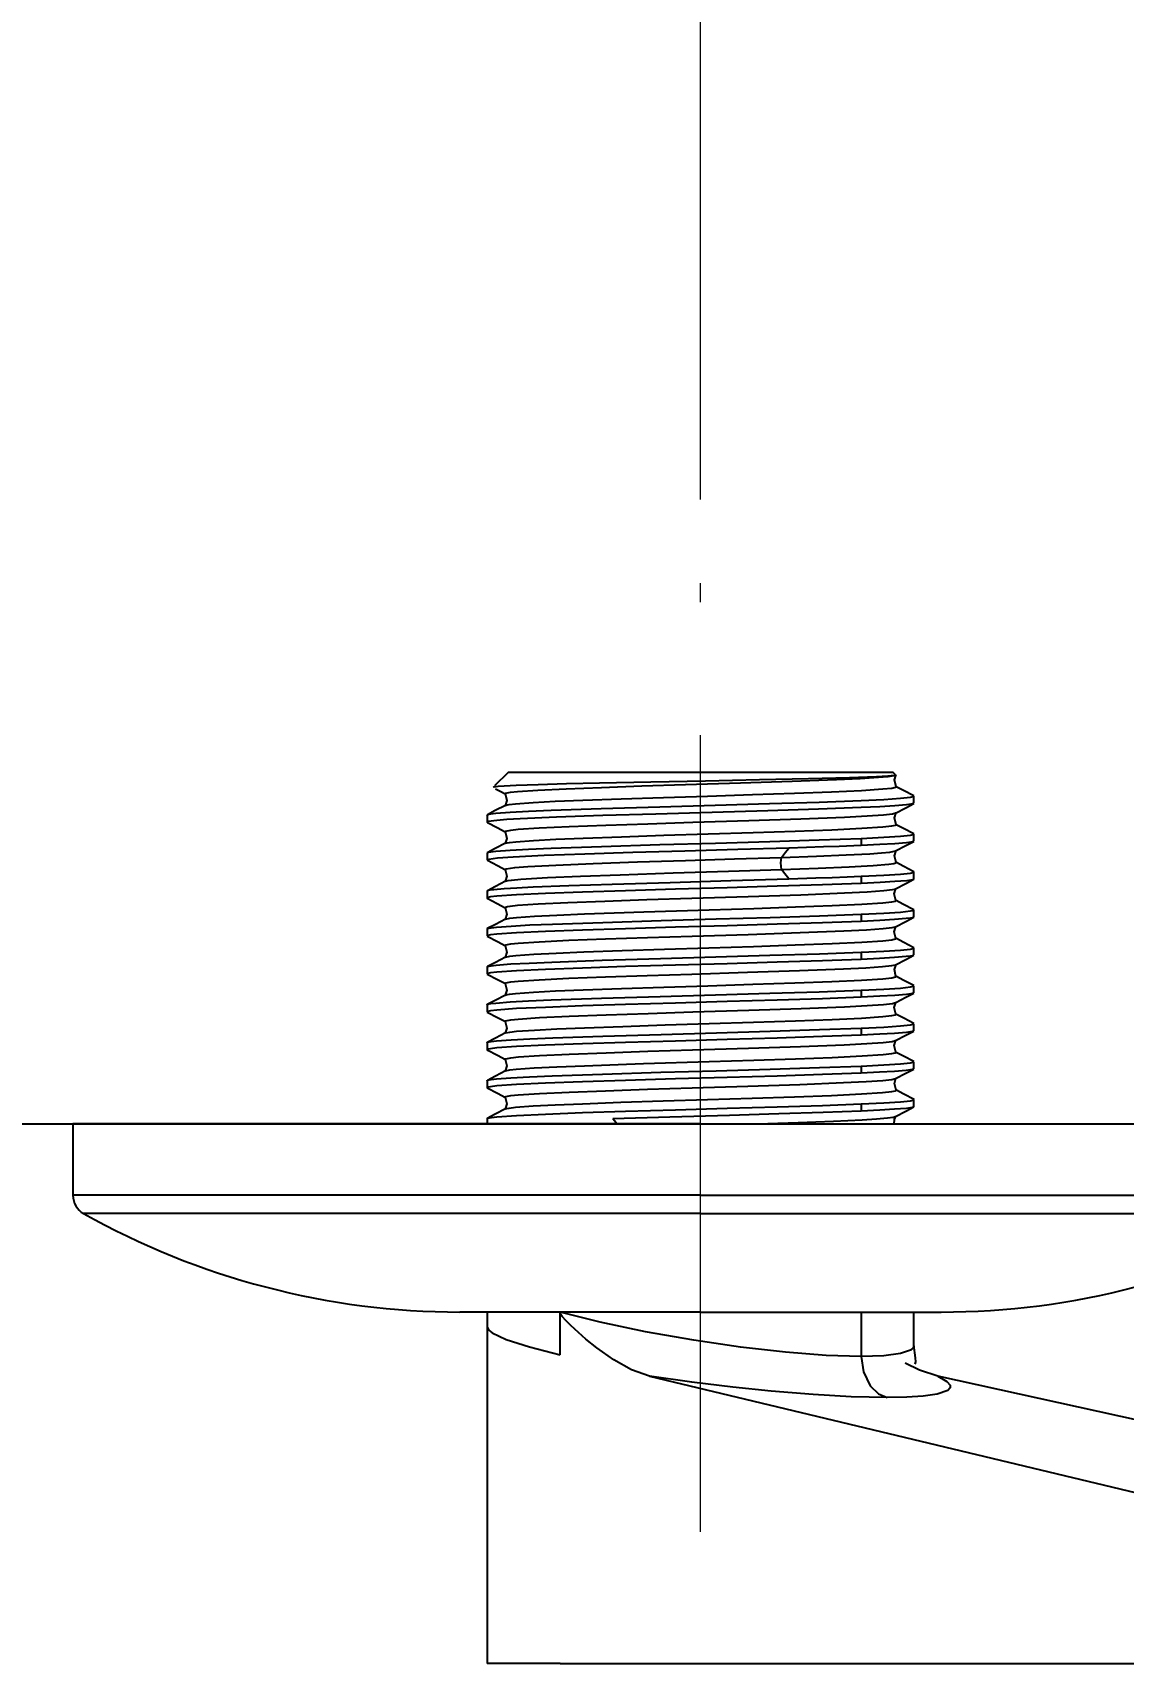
# Model space of a CAD drawing. Extents: x 5051 to 8526, y -300 to 2247.
# Drawn here: x 5836.4 to 5888.6, y 2029.2 to 2107.2 of the extents above; entities that cross this region are included whole.
import ezdxf

# ---------------------------------------------------------------- set-up
doc = ezdxf.new("R2010")
doc.units = 0
doc.header["$LTSCALE"] = 4
doc.header["$MEASUREMENT"] = 0
doc.header["$PDMODE"] = 3
doc.header["$PDSIZE"] = -10
doc.linetypes.add('CENTER2', pattern=[28.575, 19.05, -3.175, 3.175, -3.175])
doc.layers.get('0').update_dxf_attribs({"linetype": 'CONTINUOUS'})
doc.layers.get('DEFPOINTS').update_dxf_attribs({"linetype": 'CONTINUOUS'})
doc.layers.add('1', color=7, linetype='CONTINUOUS', true_color=0xffffff)
doc.layers.add('Cneter', color=1, linetype='CENTER2', lineweight=13)
doc.styles.add('Daelim Dimension', font='NanumGothic.ttf')
doc.dimstyles.new('DEFAULT', dxfattribs={"dimscale": 2, "dimtxt": 2, "dimasz": 2, "dimexe": 0, "dimexo": 2, "dimgap": 1, "dimtad": 1, "dimdec": 1, "dimzin": 9, "dimdsep": 46, "dimtxsty": 'Daelim Dimension', "dimcen": 0.5, "dimclrd": 252, "dimclre": 252, "dimclrt": 3, "dimadec": 1, "dimazin": 0, "dimtfac": 1, "dimtdec": 1, "dimtix": 1, "dimtmove": 0, "dimatfit": 3, "dimfxl": 1, "dimtolj": 1, "dimtzin": 1, "dimlwd": 9, "dimlwe": 9, "dimarcsym": 0})

# ---------------------------------------------------------------- blocks, each defined once
blk = doc.blocks.new('*D18')
at = {"color": 5, "lineweight": 9, "ltscale": 0.5, "transparency": 16777216}
for p, q in [((5868.371, 2084.861), (5868.371, 2129.673)), ((6085.256, 2084.861), (6085.256, 2129.673)), ((5876.371, 2127.673), (6077.256, 2127.673))]:
    blk.add_line(p, q, dxfattribs=at)
at = {"color": 5, "ltscale": 0.5, "transparency": 16777216}
for points in [[(5876.371, 2129.007), (5876.371, 2126.34), (5868.371, 2127.673)], [(6077.256, 2129.007), (6077.256, 2126.34), (6085.256, 2127.673)]]:
    blk.add_solid(points, dxfattribs=at)
at = {"layer": 'DEFPOINTS', "color": 0, "ltscale": 0.5, "transparency": 16777216}
for p in [(6085.256, 2127.673), (5868.371, 2080.861), (6085.256, 2080.861)]:
    blk.add_point(p, dxfattribs=at)
at = {"color": 7, "ltscale": 0.5, "transparency": 16777216, "insert": (5976.813, 2140.575), "char_height": 20, "attachment_point": 5, "style": 'Daelim Dimension'}
blk.add_mtext('\\A1;150~230', dxfattribs=at)

msp = doc.modelspace()

# ---------------------------------------------------------------- linework, layer by layer
at = {"ltscale": 0.5}
msp.add_line((5750.029, 2055.005), (7342.858, 2055.005), dxfattribs=at)
at = {"layer": '1', "color": 7, "linetype": 'Continuous'}
for p, q in [((5859.171, 2071.805), (5858.524, 2071.158)), ((5877.571, 2071.805), (5859.171, 2071.805)), ((5877.667, 2071.709), (5877.571, 2071.805)), ((5878.571, 2070.33), (5878.571, 2070.673)), ((5858.171, 2069.766), (5858.175, 2069.774)), ((5858.171, 2069.766), (5858.171, 2069.423)), ((5876.047, 2068.652), (5876.047, 2068.309)), ((5878.571, 2068.516), (5878.571, 2068.859)), ((5858.171, 2067.953), (5858.175, 2067.961)), ((5858.171, 2067.952), (5858.171, 2067.612)), ((5878.571, 2066.705), (5878.571, 2067.045)), ((5858.171, 2066.135), (5858.171, 2065.795)), ((5878.571, 2064.891), (5878.571, 2065.228)), ((5858.171, 2064.324), (5858.171, 2063.985)), ((5878.571, 2063.075), (5878.571, 2063.415)), ((5858.171, 2062.507), (5858.171, 2062.169)), ((5878.571, 2061.262), (5878.571, 2061.603)), ((5858.171, 2060.695), (5858.171, 2060.354)), ((5878.571, 2059.45), (5878.571, 2059.787)), ((5858.171, 2058.882), (5858.171, 2058.542)), ((5878.571, 2057.633), (5878.571, 2057.972)), ((5858.171, 2057.066), (5858.171, 2056.728)), ((5878.571, 2055.821), (5878.571, 2056.161)), ((5868.371, 2055.005), (5838.371, 2055.005)), ((5838.371, 2055.005), (5838.371, 2051.585)), ((5858.171, 2055.251), (5858.171, 2055.005)), ((5868.371, 2055.005), (5898.371, 2055.005)), ((5868.371, 2051.585), (5838.371, 2051.585)), ((5868.371, 2051.585), (5898.371, 2051.585)), ((5868.371, 2050.713), (5838.881, 2050.713)), ((5868.371, 2050.713), (5897.86, 2050.713)), ((5868.371, 2046.005), (5856.871, 2046.005)), ((5858.171, 2046.005), (5858.171, 2045.286)), ((5861.654, 2043.961), (5861.654, 2045.991)), ((5868.371, 2046.005), (5879.871, 2046.005)), ((5876.047, 2046.005), (5876.047, 2043.881)), ((5878.571, 2044.411), (5878.571, 2046.005)), ((5858.171, 2045.286), (5858.171, 2029.205)), ((5865.925, 2042.939), (5895.879, 2035.764)), ((5912.209, 2035.764), (5879.719, 2042.939)), ((5861.654, 2029.205), (5858.171, 2029.205)), ((5861.654, 2029.205), (5890.168, 2029.205))]:
    msp.add_line(p, q, dxfattribs=at)
for points in [[(5877.715, 2071.121, 0), (5877.634, 2071.446, 0), (5877.716, 2071.698, 0)], [(5875.487, 2071.549, 0), (5873.532, 2071.497, 0), (5871.185, 2071.444, 0), (5868.608, 2071.392, 0), (5865.998, 2071.341, 0), (5863.548, 2071.289, 0), (5861.963, 2071.252, 0), (5860.616, 2071.214, 0), (5859.565, 2071.177, 0), (5858.695, 2071.128, 0), (5858.511, 2071.106, 0), (5858.47, 2071.097, 0), (5858.455, 2071.09, 0)], [(5858.563, 2071.025, 0), (5858.825, 2070.889, 0), (5859.03, 2070.782, 0)], [(5859.029, 2070.786, 0), (5859.028, 2070.793, 0), (5859.031, 2070.8, 0), (5859.054, 2070.813, 0), (5859.28, 2070.86, 0), (5859.623, 2070.896, 0), (5860.585, 2070.96, 0), (5861.947, 2071.027, 0), (5863.639, 2071.091, 0), (5865.566, 2071.158, 0), (5867.647, 2071.222, 0), (5870.273, 2071.305, 0), (5872.744, 2071.385, 0), (5874.869, 2071.468, 0), (5876, 2071.521, 0), (5876.869, 2071.575, 0), (5877.345, 2071.617, 0), (5877.628, 2071.659, 0)], [(5859.041, 2070.228, 0), (5859.119, 2070.252, 0), (5859.227, 2070.272, 0), (5859.524, 2070.306, 0), (5860.367, 2070.368, 0), (5861.427, 2070.423, 0), (5862.742, 2070.479, 0), (5864.571, 2070.544, 0), (5866.594, 2070.61, 0), (5868.71, 2070.676, 0), (5870.854, 2070.743, 0), (5872.865, 2070.81, 0), (5874.634, 2070.877, 0), (5876.063, 2070.944, 0), (5877.081, 2071.012, 0), (5877.513, 2071.059, 0), (5877.684, 2071.096, 0), (5877.71, 2071.11, 0), (5877.714, 2071.117, 0), (5877.713, 2071.124, 0)], [(5877.629, 2071.66, 0), (5877.328, 2071.629, 0), (5876.784, 2071.598, 0), (5875.487, 2071.549, 0)], [(5877.702, 2071.675, 0), (5877.702, 2071.675, 0), (5877.702, 2071.674, 0), (5877.699, 2071.672, 0), (5877.629, 2071.661, 0)], [(5878.561, 2070.686, 0), (5878.077, 2070.938, 0), (5877.697, 2071.137, 0)], [(5859.042, 2070.228, 0), (5858.559, 2069.976, 0), (5858.179, 2069.778, 0)], [(5858.185, 2069.781, 0), (5858.25, 2069.802, 0), (5858.34, 2069.819, 0), (5858.584, 2069.849, 0), (5859.268, 2069.901, 0), (5860.142, 2069.949, 0), (5861.228, 2069.996, 0), (5863.627, 2070.08, 0), (5866.428, 2070.164, 0), (5869.076, 2070.239, 0), (5871.673, 2070.315, 0), (5874.044, 2070.39, 0), (5876.047, 2070.466, 0)], [(5859.026, 2070.791, 0), (5859.108, 2070.465, 0), (5859.026, 2070.213, 0)], [(5876.047, 2070.466, 0), (5877.126, 2070.517, 0), (5877.922, 2070.57, 0), (5878.406, 2070.621, 0), (5878.53, 2070.647, 0), (5878.56, 2070.66, 0), (5878.571, 2070.673, 0)], [(5878.555, 2070.314, 0), (5878.42, 2070.28, 0), (5878.218, 2070.254, 0), (5877.654, 2070.207, 0), (5876.942, 2070.165, 0), (5876.047, 2070.123, 0)], [(5877.69, 2069.863, 0), (5878.178, 2070.118, 0), (5878.561, 2070.318, 0)], [(5878.566, 2070.681, 0), (5878.56, 2070.686, 0), (5878.554, 2070.69, 0)], [(5876.047, 2070.123, 0), (5874.006, 2070.046, 0), (5871.583, 2069.97, 0), (5868.93, 2069.892, 0), (5866.236, 2069.816, 0), (5863.693, 2069.739, 0), (5861.481, 2069.663, 0), (5859.751, 2069.586, 0), (5859.114, 2069.549, 0), (5858.638, 2069.511, 0), (5858.221, 2069.452, 0), (5858.184, 2069.438, 0), (5858.171, 2069.427, 0), (5858.172, 2069.419, 0), (5858.186, 2069.407, 0)], [(5858.18, 2069.411, 0), (5858.655, 2069.163, 0), (5859.028, 2068.968, 0)], [(5859.027, 2068.973, 0), (5859.025, 2068.98, 0), (5859.029, 2068.987, 0), (5859.054, 2069, 0), (5859.295, 2069.046, 0), (5859.651, 2069.084, 0), (5860.662, 2069.151, 0), (5862.084, 2069.218, 0), (5863.848, 2069.286, 0), (5865.858, 2069.352, 0), (5867.996, 2069.42, 0), (5870.677, 2069.503, 0), (5873.166, 2069.587, 0), (5875.258, 2069.671, 0), (5876.333, 2069.726, 0), (5877.115, 2069.78, 0), (5877.545, 2069.83, 0), (5877.699, 2069.868, 0)], [(5877.715, 2069.306, 0), (5877.634, 2069.632, 0), (5877.716, 2069.884, 0)], [(5858.185, 2067.968, 0), (5858.252, 2067.988, 0), (5858.342, 2068.005, 0), (5858.586, 2068.035, 0), (5859.272, 2068.088, 0), (5860.146, 2068.135, 0), (5861.233, 2068.182, 0), (5863.631, 2068.266, 0), (5866.432, 2068.351, 0), (5869.079, 2068.426, 0), (5871.675, 2068.501, 0), (5874.045, 2068.576, 0), (5876.047, 2068.652, 0)], [(5859.025, 2068.976, 0), (5859.106, 2068.651, 0), (5859.024, 2068.399, 0)], [(5859.042, 2068.415, 0), (5859.124, 2068.439, 0), (5859.235, 2068.459, 0), (5859.534, 2068.493, 0), (5860.381, 2068.555, 0), (5861.448, 2068.61, 0), (5862.764, 2068.665, 0), (5864.595, 2068.731, 0), (5866.62, 2068.797, 0), (5868.735, 2068.862, 0), (5870.878, 2068.93, 0), (5872.886, 2068.997, 0), (5874.65, 2069.064, 0), (5876.077, 2069.131, 0), (5877.087, 2069.198, 0), (5877.519, 2069.245, 0), (5877.687, 2069.282, 0), (5877.711, 2069.296, 0), (5877.715, 2069.303, 0), (5877.713, 2069.31, 0)], [(5876.047, 2068.652, 0), (5877.126, 2068.704, 0), (5877.922, 2068.755, 0), (5878.406, 2068.808, 0), (5878.53, 2068.834, 0), (5878.56, 2068.846, 0), (5878.568, 2068.853, 0), (5878.571, 2068.859, 0)], [(5878.56, 2068.872, 0), (5878.076, 2069.124, 0), (5877.696, 2069.322, 0)], [(5878.566, 2068.867, 0), (5878.56, 2068.872, 0), (5878.554, 2068.875, 0)], [(5872.591, 2068.189, 0), (5870.158, 2068.113, 0), (5867.625, 2068.045, 0), (5865.133, 2067.973, 0), (5862.843, 2067.897, 0), (5860.901, 2067.829, 0), (5859.417, 2067.757, 0), (5858.663, 2067.699, 0), (5858.251, 2067.647, 0), (5858.191, 2067.63, 0), (5858.176, 2067.621, 0), (5858.171, 2067.613, 0)], [(5859.042, 2068.414, 0), (5858.558, 2068.162, 0), (5858.178, 2067.964, 0)], [(5872.237, 2067.743, 0), (5872.435, 2067.993, 0), (5872.591, 2068.189, 0)], [(5872.237, 2067.74, 0), (5873.906, 2067.801, 0), (5875.327, 2067.859, 0), (5876.458, 2067.919, 0), (5877.019, 2067.959, 0), (5877.419, 2067.998, 0), (5877.631, 2068.032, 0), (5877.684, 2068.047, 0), (5877.708, 2068.06, 0)], [(5876.047, 2068.309, 0), (5875.001, 2068.267, 0), (5874.248, 2068.24, 0), (5873.442, 2068.213, 0), (5872.592, 2068.186, 0)], [(5878.555, 2068.5, 0), (5878.421, 2068.467, 0), (5878.22, 2068.441, 0), (5877.656, 2068.393, 0), (5876.944, 2068.351, 0), (5876.047, 2068.309, 0)], [(5877.716, 2067.493, 0), (5877.635, 2067.818, 0), (5877.717, 2068.071, 0)], [(5877.69, 2068.049, 0), (5878.178, 2068.304, 0), (5878.562, 2068.504, 0)], [(5858.179, 2067.601, 0), (5858.667, 2067.346, 0), (5859.051, 2067.146, 0)], [(5859.034, 2067.159, 0), (5859.033, 2067.168, 0), (5859.039, 2067.176, 0), (5859.051, 2067.183, 0), (5859.083, 2067.195, 0), (5859.498, 2067.256, 0), (5860.11, 2067.304, 0), (5861.46, 2067.377, 0), (5863.24, 2067.45, 0), (5865.351, 2067.523, 0), (5867.653, 2067.595, 0), (5869.996, 2067.668, 0), (5872.235, 2067.741, 0)], [(5859.034, 2067.159, 0), (5859.113, 2066.838, 0), (5859.033, 2066.59, 0)], [(5859.05, 2066.602, 0), (5859.164, 2066.633, 0), (5859.328, 2066.657, 0), (5859.781, 2066.7, 0), (5861.058, 2066.777, 0), (5862.63, 2066.846, 0), (5864.53, 2066.915, 0), (5867.068, 2066.997, 0), (5869.706, 2067.079, 0), (5872.235, 2067.16, 0)], [(5872.236, 2067.157, 0), (5872.202, 2067.488, 0), (5872.236, 2067.744, 0)], [(5872.237, 2067.16, 0), (5873.986, 2067.223, 0), (5875.468, 2067.286, 0), (5876.616, 2067.349, 0), (5877.371, 2067.412, 0), (5877.609, 2067.447, 0), (5877.701, 2067.475, 0), (5877.714, 2067.486, 0), (5877.715, 2067.491, 0), (5877.714, 2067.496, 0)], [(5872.591, 2066.713, 0), (5872.393, 2066.962, 0), (5872.237, 2067.158, 0)], [(5876.047, 2066.837, 0), (5877.126, 2066.89, 0), (5877.922, 2066.942, 0), (5878.406, 2066.993, 0), (5878.53, 2067.019, 0), (5878.56, 2067.032, 0), (5878.571, 2067.045, 0)], [(5878.565, 2067.056, 0), (5878.081, 2067.309, 0), (5877.701, 2067.507, 0)], [(5878.566, 2067.054, 0), (5878.562, 2067.058, 0), (5878.557, 2067.06, 0)], [(5876.047, 2066.498, 0), (5874.205, 2066.424, 0), (5872.029, 2066.358, 0), (5869.635, 2066.288, 0), (5867.17, 2066.215, 0), (5864.781, 2066.148, 0), (5862.722, 2066.083, 0), (5860.953, 2066.014, 0), (5859.57, 2065.951, 0), (5858.635, 2065.887, 0), (5858.328, 2065.848, 0), (5858.2, 2065.818, 0), (5858.178, 2065.806, 0), (5858.171, 2065.795, 0)], [(5859.05, 2066.603, 0), (5858.563, 2066.348, 0), (5858.179, 2066.148, 0)], [(5858.189, 2066.153, 0), (5858.313, 2066.186, 0), (5858.491, 2066.211, 0), (5858.978, 2066.253, 0), (5859.591, 2066.289, 0), (5860.363, 2066.327, 0), (5862.082, 2066.4, 0), (5864.153, 2066.467, 0), (5866.925, 2066.547, 0), (5869.813, 2066.633, 0), (5872.592, 2066.712, 0)], [(5859.031, 2065.34, 0), (5859.026, 2065.347, 0), (5859.027, 2065.354, 0), (5859.045, 2065.368, 0), (5859.141, 2065.395, 0), (5859.271, 2065.416, 0), (5859.619, 2065.453, 0), (5860.609, 2065.52, 0), (5862.025, 2065.588, 0), (5863.792, 2065.656, 0), (5865.805, 2065.723, 0), (5867.956, 2065.791, 0), (5870.654, 2065.875, 0), (5873.163, 2065.959, 0), (5875.259, 2066.043, 0), (5876.337, 2066.099, 0), (5877.126, 2066.154, 0), (5877.551, 2066.203, 0), (5877.654, 2066.224, 0), (5877.697, 2066.241, 0)], [(5872.592, 2066.714, 0), (5873.884, 2066.757, 0), (5874.661, 2066.784, 0), (5875.385, 2066.81, 0), (5876.047, 2066.837, 0)], [(5876.047, 2066.838, 0), (5876.047, 2066.646, 0), (5876.047, 2066.496, 0)], [(5878.558, 2066.69, 0), (5878.427, 2066.654, 0), (5878.228, 2066.627, 0), (5877.665, 2066.582, 0), (5876.949, 2066.541, 0), (5876.047, 2066.498, 0)], [(5877.708, 2065.682, 0), (5877.629, 2066.003, 0), (5877.708, 2066.251, 0)], [(5877.697, 2066.241, 0), (5878.185, 2066.496, 0), (5878.568, 2066.696, 0)], [(5858.168, 2065.789, 0), (5858.656, 2065.534, 0), (5859.039, 2065.334, 0)], [(5858.171, 2066.135, 0), (5858.173, 2066.142, 0), (5858.179, 2066.147, 0)], [(5858.173, 2065.788, 0), (5858.178, 2065.784, 0), (5858.183, 2065.781, 0)], [(5859.05, 2064.79, 0), (5859.261, 2064.834, 0), (5859.574, 2064.868, 0), (5860.432, 2064.93, 0), (5861.503, 2064.985, 0), (5862.828, 2065.04, 0), (5865.652, 2065.138, 0), (5868.783, 2065.236, 0), (5870.916, 2065.303, 0), (5872.914, 2065.37, 0), (5874.664, 2065.437, 0), (5876.078, 2065.503, 0), (5877.088, 2065.57, 0), (5877.518, 2065.617, 0), (5877.683, 2065.654, 0), (5877.706, 2065.668, 0), (5877.71, 2065.675, 0), (5877.708, 2065.682, 0)], [(5878.566, 2065.238, 0), (5878.078, 2065.492, 0), (5877.695, 2065.692, 0)], [(5876.047, 2064.683, 0), (5874.205, 2064.614, 0), (5872.029, 2064.541, 0), (5869.635, 2064.473, 0), (5867.17, 2064.405, 0), (5864.781, 2064.331, 0), (5862.722, 2064.268, 0), (5860.953, 2064.204, 0), (5859.57, 2064.135, 0), (5858.635, 2064.07, 0), (5858.328, 2064.036, 0), (5858.2, 2064.007, 0), (5858.178, 2063.996, 0), (5858.171, 2063.985, 0)], [(5859.05, 2064.79, 0), (5858.562, 2064.536, 0), (5858.178, 2064.336, 0)], [(5858.193, 2064.343, 0), (5858.365, 2064.378, 0), (5858.62, 2064.406, 0), (5859.32, 2064.46, 0), (5860.204, 2064.51, 0), (5861.297, 2064.556, 0), (5863.696, 2064.636, 0), (5866.488, 2064.724, 0), (5869.122, 2064.797, 0), (5871.701, 2064.87, 0), (5874.057, 2064.949, 0), (5876.047, 2065.021, 0)], [(5859.027, 2065.345, 0), (5859.107, 2065.024, 0), (5859.028, 2064.776, 0)], [(5876.047, 2065.021, 0), (5877.126, 2065.072, 0), (5877.922, 2065.127, 0), (5878.406, 2065.179, 0), (5878.53, 2065.204, 0), (5878.56, 2065.216, 0), (5878.568, 2065.222, 0), (5878.571, 2065.228, 0)], [(5876.047, 2065.023, 0), (5876.047, 2064.832, 0), (5876.047, 2064.681, 0)], [(5878.551, 2064.874, 0), (5878.41, 2064.841, 0), (5878.207, 2064.814, 0), (5877.643, 2064.765, 0), (5876.935, 2064.723, 0), (5876.047, 2064.683, 0)], [(5877.688, 2064.424, 0), (5878.176, 2064.678, 0), (5878.559, 2064.878, 0)], [(5858.171, 2064.325, 0), (5858.173, 2064.331, 0), (5858.179, 2064.336, 0)], [(5858.173, 2063.978, 0), (5858.178, 2063.974, 0), (5858.183, 2063.97, 0)], [(5858.174, 2063.975, 0), (5858.662, 2063.72, 0), (5859.045, 2063.52, 0)], [(5859.034, 2063.531, 0), (5859.033, 2063.538, 0), (5859.037, 2063.545, 0), (5859.061, 2063.559, 0), (5859.299, 2063.605, 0), (5859.652, 2063.642, 0), (5860.659, 2063.709, 0), (5862.082, 2063.776, 0), (5863.835, 2063.843, 0), (5865.833, 2063.91, 0), (5867.97, 2063.977, 0), (5870.645, 2064.061, 0), (5873.127, 2064.144, 0), (5875.221, 2064.227, 0), (5876.303, 2064.282, 0), (5877.092, 2064.337, 0), (5877.524, 2064.386, 0), (5877.688, 2064.424, 0)], [(5877.709, 2063.868, 0), (5877.629, 2064.189, 0), (5877.708, 2064.438, 0)], [(5858.189, 2062.524, 0), (5858.355, 2062.562, 0), (5858.605, 2062.593, 0), (5859.299, 2062.648, 0), (5860.179, 2062.692, 0), (5861.269, 2062.737, 0), (5863.668, 2062.825, 0), (5866.464, 2062.907, 0), (5869.104, 2062.981, 0), (5871.689, 2063.06, 0), (5874.052, 2063.131, 0), (5876.047, 2063.207, 0)], [(5859.034, 2063.53, 0), (5859.113, 2063.21, 0), (5859.035, 2062.961, 0)], [(5859.052, 2062.974, 0), (5859.249, 2063.018, 0), (5859.549, 2063.053, 0), (5860.402, 2063.114, 0), (5861.476, 2063.169, 0), (5862.797, 2063.224, 0), (5864.624, 2063.29, 0), (5866.648, 2063.356, 0), (5868.762, 2063.421, 0), (5870.901, 2063.488, 0), (5872.901, 2063.555, 0), (5874.659, 2063.622, 0), (5876.085, 2063.69, 0), (5877.089, 2063.757, 0), (5877.513, 2063.804, 0), (5877.681, 2063.84, 0), (5877.706, 2063.854, 0), (5877.71, 2063.861, 0), (5877.709, 2063.868, 0)], [(5876.047, 2063.207, 0), (5877.126, 2063.262, 0), (5877.922, 2063.312, 0), (5878.406, 2063.361, 0), (5878.53, 2063.388, 0), (5878.56, 2063.401, 0), (5878.571, 2063.415, 0)], [(5876.047, 2063.209, 0), (5876.047, 2063.017, 0), (5876.047, 2062.867, 0)], [(5878.571, 2063.423, 0), (5878.084, 2063.677, 0), (5877.7, 2063.877, 0)], [(5876.047, 2062.867, 0), (5874.205, 2062.799, 0), (5872.029, 2062.731, 0), (5869.635, 2062.657, 0), (5867.17, 2062.589, 0), (5864.781, 2062.521, 0), (5862.722, 2062.452, 0), (5860.953, 2062.387, 0), (5859.57, 2062.325, 0), (5858.635, 2062.256, 0), (5858.328, 2062.218, 0), (5858.2, 2062.19, 0), (5858.178, 2062.179, 0), (5858.171, 2062.169, 0)], [(5858.171, 2062.507, 0), (5858.173, 2062.513, 0), (5858.179, 2062.518, 0)], [(5859.053, 2062.974, 0), (5858.565, 2062.72, 0), (5858.182, 2062.52, 0)], [(5859.031, 2061.717, 0), (5859.029, 2061.724, 0), (5859.033, 2061.731, 0), (5859.056, 2061.745, 0), (5859.295, 2061.792, 0), (5859.655, 2061.828, 0), (5860.661, 2061.895, 0), (5862.072, 2061.962, 0), (5863.823, 2062.029, 0), (5865.821, 2062.096, 0), (5867.951, 2062.163, 0), (5870.617, 2062.246, 0), (5873.103, 2062.329, 0), (5875.199, 2062.412, 0), (5876.277, 2062.467, 0), (5877.073, 2062.522, 0), (5877.52, 2062.57, 0), (5877.692, 2062.608, 0)], [(5878.548, 2063.055, 0), (5878.403, 2063.023, 0), (5878.198, 2062.999, 0), (5877.634, 2062.954, 0), (5876.929, 2062.911, 0), (5876.047, 2062.867, 0)], [(5877.713, 2062.054, 0), (5877.634, 2062.375, 0), (5877.714, 2062.624, 0)], [(5877.692, 2062.608, 0), (5878.18, 2062.863, 0), (5878.563, 2063.063, 0)], [(5858.172, 2062.161, 0), (5858.66, 2061.907, 0), (5859.043, 2061.707, 0)], [(5858.173, 2062.163, 0), (5858.177, 2062.159, 0), (5858.182, 2062.156, 0)], [(5859.032, 2061.717, 0), (5859.11, 2061.396, 0), (5859.03, 2061.147, 0)], [(5859.043, 2061.158, 0), (5859.121, 2061.183, 0), (5859.231, 2061.202, 0), (5859.533, 2061.237, 0), (5860.381, 2061.299, 0), (5861.443, 2061.354, 0), (5862.755, 2061.409, 0), (5864.586, 2061.475, 0), (5866.612, 2061.54, 0), (5868.725, 2061.606, 0), (5870.866, 2061.673, 0), (5872.875, 2061.74, 0), (5874.644, 2061.808, 0), (5876.067, 2061.875, 0), (5877.078, 2061.942, 0), (5877.514, 2061.989, 0), (5877.687, 2062.026, 0), (5877.711, 2062.04, 0), (5877.715, 2062.047, 0), (5877.713, 2062.054, 0)], [(5876.047, 2061.396, 0), (5877.126, 2061.445, 0), (5877.922, 2061.496, 0), (5878.406, 2061.55, 0), (5878.53, 2061.578, 0), (5878.56, 2061.591, 0), (5878.568, 2061.597, 0), (5878.571, 2061.603, 0)], [(5878.573, 2061.609, 0), (5878.085, 2061.863, 0), (5877.701, 2062.064, 0)], [(5876.047, 2061.055, 0), (5874.205, 2060.983, 0), (5872.029, 2060.917, 0), (5869.635, 2060.845, 0), (5867.17, 2060.773, 0), (5864.781, 2060.707, 0), (5862.722, 2060.64, 0), (5860.953, 2060.572, 0), (5859.57, 2060.51, 0), (5858.635, 2060.444, 0), (5858.328, 2060.405, 0), (5858.2, 2060.375, 0), (5858.178, 2060.364, 0), (5858.171, 2060.353, 0)], [(5859.043, 2061.158, 0), (5858.556, 2060.904, 0), (5858.172, 2060.704, 0)], [(5858.186, 2060.711, 0), (5858.253, 2060.733, 0), (5858.344, 2060.75, 0), (5858.589, 2060.778, 0), (5859.275, 2060.828, 0), (5860.151, 2060.876, 0), (5861.238, 2060.926, 0), (5863.637, 2061.008, 0), (5866.436, 2061.091, 0), (5869.083, 2061.17, 0), (5871.676, 2061.242, 0), (5874.046, 2061.318, 0), (5876.047, 2061.396, 0)], [(5859.028, 2059.903, 0), (5859.026, 2059.91, 0), (5859.03, 2059.917, 0), (5859.054, 2059.931, 0), (5859.298, 2059.978, 0), (5859.659, 2060.014, 0), (5860.668, 2060.082, 0), (5862.089, 2060.149, 0), (5863.856, 2060.216, 0), (5865.864, 2060.283, 0), (5868.004, 2060.35, 0), (5870.682, 2060.434, 0), (5873.173, 2060.517, 0), (5875.258, 2060.601, 0), (5876.328, 2060.656, 0), (5877.115, 2060.711, 0), (5877.545, 2060.76, 0), (5877.697, 2060.798, 0)], [(5876.047, 2061.396, 0), (5876.047, 2061.204, 0), (5876.047, 2061.053, 0)], [(5878.556, 2061.246, 0), (5878.422, 2061.211, 0), (5878.222, 2061.185, 0), (5877.658, 2061.141, 0), (5876.945, 2061.099, 0), (5876.047, 2061.055, 0)], [(5877.71, 2060.24, 0), (5877.631, 2060.561, 0), (5877.711, 2060.81, 0)], [(5877.698, 2060.798, 0), (5878.186, 2061.053, 0), (5878.569, 2061.253, 0)], [(5858.168, 2060.348, 0), (5858.657, 2060.093, 0), (5859.04, 2059.893, 0)], [(5858.171, 2060.694, 0), (5858.173, 2060.701, 0), (5858.179, 2060.707, 0)], [(5858.173, 2060.347, 0), (5858.177, 2060.344, 0), (5858.182, 2060.341, 0)], [(5859.05, 2059.348, 0), (5859.261, 2059.392, 0), (5859.575, 2059.427, 0), (5860.437, 2059.488, 0), (5861.506, 2059.543, 0), (5862.828, 2059.598, 0), (5864.659, 2059.663, 0), (5866.677, 2059.728, 0), (5868.778, 2059.794, 0), (5870.908, 2059.861, 0), (5872.905, 2059.927, 0), (5874.657, 2059.994, 0), (5876.07, 2060.061, 0), (5877.079, 2060.128, 0), (5877.514, 2060.175, 0), (5877.684, 2060.211, 0), (5877.708, 2060.225, 0), (5877.712, 2060.232, 0), (5877.71, 2060.239, 0)], [(5878.569, 2059.795, 0), (5878.081, 2060.05, 0), (5877.698, 2060.25, 0)], [(5876.047, 2059.242, 0), (5874.205, 2059.171, 0), (5872.029, 2059.099, 0), (5869.635, 2059.032, 0), (5867.17, 2058.961, 0), (5864.781, 2058.889, 0), (5862.722, 2058.827, 0), (5860.953, 2058.761, 0), (5859.57, 2058.692, 0), (5858.635, 2058.629, 0), (5858.328, 2058.594, 0), (5858.2, 2058.565, 0), (5858.178, 2058.554, 0), (5858.171, 2058.542, 0)], [(5859.05, 2059.348, 0), (5858.562, 2059.094, 0), (5858.178, 2058.894, 0)], [(5858.194, 2058.902, 0), (5858.367, 2058.938, 0), (5858.623, 2058.966, 0), (5859.325, 2059.017, 0), (5860.21, 2059.067, 0), (5861.302, 2059.115, 0), (5863.702, 2059.195, 0), (5866.493, 2059.281, 0), (5869.126, 2059.356, 0), (5871.704, 2059.428, 0), (5874.058, 2059.506, 0), (5876.047, 2059.58, 0)], [(5859.028, 2059.902, 0), (5859.107, 2059.581, 0), (5859.027, 2059.333, 0)], [(5876.047, 2059.58, 0), (5877.126, 2059.63, 0), (5877.922, 2059.683, 0), (5878.406, 2059.738, 0), (5878.53, 2059.763, 0), (5878.56, 2059.775, 0), (5878.568, 2059.782, 0), (5878.571, 2059.788, 0)], [(5876.047, 2059.582, 0), (5876.047, 2059.39, 0), (5876.047, 2059.24, 0)], [(5878.552, 2059.433, 0), (5878.413, 2059.399, 0), (5878.21, 2059.371, 0), (5877.647, 2059.322, 0), (5876.937, 2059.282, 0), (5876.047, 2059.242, 0)], [(5877.688, 2058.982, 0), (5878.176, 2059.237, 0), (5878.559, 2059.437, 0)], [(5858.17, 2058.534, 0), (5858.658, 2058.28, 0), (5859.041, 2058.08, 0)], [(5858.171, 2058.882, 0), (5858.173, 2058.889, 0), (5858.179, 2058.894, 0)], [(5858.173, 2058.535, 0), (5858.177, 2058.531, 0), (5858.181, 2058.528, 0)], [(5859.032, 2058.089, 0), (5859.031, 2058.096, 0), (5859.036, 2058.103, 0), (5859.062, 2058.117, 0), (5859.305, 2058.164, 0), (5859.661, 2058.201, 0), (5860.668, 2058.268, 0), (5862.095, 2058.335, 0), (5863.854, 2058.402, 0), (5865.853, 2058.469, 0), (5867.99, 2058.536, 0), (5870.666, 2058.619, 0), (5873.148, 2058.703, 0), (5875.235, 2058.786, 0), (5876.315, 2058.841, 0), (5877.103, 2058.896, 0), (5877.53, 2058.944, 0), (5877.689, 2058.983, 0)], [(5877.707, 2058.427, 0), (5877.628, 2058.747, 0), (5877.707, 2058.996, 0)], [(5858.19, 2057.083, 0), (5858.359, 2057.12, 0), (5858.611, 2057.151, 0), (5859.307, 2057.206, 0), (5860.188, 2057.252, 0), (5861.279, 2057.296, 0), (5863.679, 2057.382, 0), (5866.473, 2057.467, 0), (5869.111, 2057.539, 0), (5871.694, 2057.617, 0), (5874.054, 2057.69, 0), (5876.047, 2057.764, 0)], [(5859.032, 2058.088, 0), (5859.112, 2057.768, 0), (5859.033, 2057.519, 0)], [(5859.054, 2057.533, 0), (5859.258, 2057.577, 0), (5859.564, 2057.612, 0), (5860.419, 2057.673, 0), (5861.497, 2057.728, 0), (5862.822, 2057.783, 0), (5865.644, 2057.882, 0), (5868.784, 2057.98, 0), (5870.921, 2058.047, 0), (5872.917, 2058.114, 0), (5874.669, 2058.181, 0), (5876.09, 2058.248, 0), (5877.094, 2058.315, 0), (5877.516, 2058.362, 0), (5877.681, 2058.399, 0), (5877.705, 2058.413, 0), (5877.709, 2058.42, 0), (5877.707, 2058.427, 0)], [(5876.047, 2057.764, 0), (5877.126, 2057.819, 0), (5877.922, 2057.871, 0), (5878.406, 2057.92, 0), (5878.53, 2057.945, 0), (5878.56, 2057.958, 0), (5878.571, 2057.972, 0)], [(5876.047, 2057.767, 0), (5876.047, 2057.575, 0), (5876.047, 2057.425, 0)], [(5878.567, 2057.982, 0), (5878.079, 2058.236, 0), (5877.696, 2058.436, 0)], [(5876.047, 2057.425, 0), (5874.204, 2057.358, 0), (5872.029, 2057.288, 0), (5869.635, 2057.214, 0), (5867.17, 2057.148, 0), (5864.781, 2057.078, 0), (5862.722, 2057.009, 0), (5860.953, 2056.946, 0), (5859.57, 2056.882, 0), (5858.635, 2056.813, 0), (5858.328, 2056.776, 0), (5858.2, 2056.749, 0), (5858.178, 2056.739, 0), (5858.171, 2056.728, 0)], [(5858.171, 2057.066, 0), (5858.173, 2057.072, 0), (5858.179, 2057.077, 0)], [(5859.053, 2057.533, 0), (5858.566, 2057.279, 0), (5858.183, 2057.079, 0)], [(5859.033, 2056.275, 0), (5859.032, 2056.282, 0), (5859.035, 2056.289, 0), (5859.059, 2056.303, 0), (5859.298, 2056.35, 0), (5859.657, 2056.387, 0), (5860.669, 2056.454, 0), (5862.084, 2056.52, 0), (5863.834, 2056.587, 0), (5865.832, 2056.654, 0), (5867.964, 2056.721, 0), (5870.63, 2056.804, 0), (5873.112, 2056.887, 0), (5875.208, 2056.971, 0), (5876.285, 2057.025, 0), (5877.077, 2057.08, 0), (5877.52, 2057.129, 0), (5877.691, 2057.167, 0)], [(5878.548, 2057.614, 0), (5878.404, 2057.583, 0), (5878.2, 2057.558, 0), (5877.636, 2057.512, 0), (5876.93, 2057.468, 0), (5876.047, 2057.425, 0)], [(5877.714, 2056.612, 0), (5877.635, 2056.932, 0), (5877.713, 2057.181, 0)], [(5877.691, 2057.167, 0), (5878.179, 2057.421, 0), (5878.562, 2057.621, 0)], [(5858.173, 2056.722, 0), (5858.178, 2056.718, 0), (5858.183, 2056.715, 0)], [(5858.176, 2056.719, 0), (5858.663, 2056.464, 0), (5859.046, 2056.265, 0)], [(5859.034, 2056.275, 0), (5859.112, 2055.954, 0), (5859.033, 2055.706, 0)], [(5859.044, 2055.715, 0), (5859.118, 2055.74, 0), (5859.225, 2055.759, 0), (5859.521, 2055.794, 0), (5860.365, 2055.856, 0), (5861.426, 2055.911, 0), (5862.735, 2055.966, 0), (5864.562, 2056.032, 0), (5866.588, 2056.098, 0), (5868.703, 2056.163, 0), (5870.845, 2056.231, 0), (5872.856, 2056.298, 0), (5874.629, 2056.365, 0), (5876.059, 2056.432, 0), (5877.072, 2056.499, 0), (5877.508, 2056.546, 0), (5877.684, 2056.583, 0), (5877.711, 2056.597, 0), (5877.715, 2056.604, 0), (5877.714, 2056.611, 0)], [(5876.047, 2055.954, 0), (5877.126, 2056.004, 0), (5877.922, 2056.054, 0), (5878.406, 2056.107, 0), (5878.53, 2056.135, 0), (5878.56, 2056.148, 0), (5878.571, 2056.162, 0)], [(5878.574, 2056.168, 0), (5878.086, 2056.422, 0), (5877.702, 2056.622, 0)], [(5858.171, 2055.251, 0), (5858.178, 2055.263, 0), (5858.2, 2055.274, 0), (5858.379, 2055.313, 0), (5858.635, 2055.342, 0), (5859.568, 2055.404, 0), (5860.953, 2055.47, 0), (5862.723, 2055.539, 0), (5864.776, 2055.601, 0), (5867.169, 2055.67, 0), (5869.637, 2055.744, 0), (5872.028, 2055.811, 0), (5874.2, 2055.88, 0), (5876.047, 2055.954, 0)], [(5859.044, 2055.715, 0), (5858.556, 2055.461, 0), (5858.173, 2055.261, 0)], [(5876.047, 2055.614, 0), (5874.239, 2055.542, 0), (5872.107, 2055.476, 0), (5869.76, 2055.408, 0), (5866.907, 2055.323, 0), (5864.173, 2055.246, 0)], [(5871.1, 2055.005, 0), (5873.031, 2055.07, 0), (5874.721, 2055.135, 0), (5876.09, 2055.201, 0), (5876.787, 2055.244, 0), (5877.299, 2055.287, 0), (5877.581, 2055.324, 0), (5877.691, 2055.354, 0)], [(5876.047, 2055.954, 0), (5876.047, 2055.762, 0), (5876.047, 2055.612, 0)], [(5878.552, 2055.803, 0), (5878.412, 2055.768, 0), (5878.209, 2055.741, 0), (5877.646, 2055.696, 0), (5876.937, 2055.657, 0), (5876.047, 2055.614, 0)], [(5877.633, 2055.004, 0), (5877.643, 2055.215, 0), (5877.708, 2055.367, 0)], [(5877.691, 2055.354, 0), (5878.178, 2055.609, 0), (5878.562, 2055.809, 0)], [(5864.364, 2055.005, 0), (5864.257, 2055.139, 0), (5864.174, 2055.245, 0)], [(5876.047, 2043.881, 0), (5874.382, 2043.933, 0), (5872.427, 2044.085, 0), (5870.28, 2044.329, 0), (5868.048, 2044.653, 0), (5865.736, 2045.059, 0), (5863.568, 2045.513, 0), (5861.654, 2045.991, 0)], [(5865.925, 2042.939, 0), (5865.066, 2043.246, 0), (5864.229, 2043.711, 0), (5863.412, 2044.292, 0), (5862.894, 2044.712, 0), (5862.359, 2045.182, 0), (5862.147, 2045.379, 0), (5861.925, 2045.597, 0), (5861.752, 2045.791, 0), (5861.691, 2045.88, 0), (5861.654, 2045.991, 0)], [(5858.171, 2045.289, 0), (5858.244, 2045.14, 0), (5858.403, 2045.012, 0), (5859.087, 2044.689, 0), (5860.187, 2044.334, 0), (5861.654, 2043.961, 0)], [(5878.629, 2043.517, 0), (5878.661, 2043.629, 0), (5878.647, 2043.817, 0), (5878.571, 2044.418, 0)], [(5878.571, 2044.404, 0), (5878.53, 2044.286, 0), (5878.408, 2044.181, 0), (5877.922, 2044.017, 0), (5877.127, 2043.915, 0), (5876.047, 2043.881, 0)], [(5876.047, 2043.881, 0), (5876.153, 2043.145, 0), (5876.484, 2042.472, 0), (5876.869, 2042.1, 0), (5877.296, 2041.911, 0)], [(5877.296, 2041.911, 0), (5875.574, 2041.95, 0), (5873.758, 2042.054, 0), (5871.75, 2042.221, 0), (5869.909, 2042.413, 0), (5867.949, 2042.653, 0), (5865.925, 2042.939, 0)], [(5879.719, 2042.939, 0), (5880.141, 2042.688, 0), (5880.296, 2042.509, 0), (5880.302, 2042.372, 0), (5880.191, 2042.251, 0), (5879.677, 2042.072, 0), (5879.008, 2041.977, 0), (5878.232, 2041.927, 0), (5877.296, 2041.911, 0)], [(5879.719, 2042.939, 0), (5878.829, 2043.228, 0), (5878.153, 2043.556, 0)]]:
    msp.add_polyline3d(points, dxfattribs=at)
for centre, radius, start, end in [((5839.371, 2051.585), 1, 180, 240.66908), ((5856.871, 2082.73), 36.725, 240.66908, 270), ((5879.871, 2082.73), 36.725, 270, 299.33092)]:
    msp.add_arc(centre, radius, start, end, dxfattribs=at)
at = {"layer": 'Cneter', "lineweight": 5, "ltscale": 0.5}
msp.add_line((5868.371, 2035.493), (5868.371, 2080.861), dxfattribs=at)

# ---------------------------------------------------------------- dimensions: what is measured, and where the dimension line sits
at = {"color": 5, "ltscale": 0.5}
dim = msp.add_linear_dim(base=(6085.256, 2127.673), p1=(5868.371, 2080.861), p2=(6085.256, 2080.861), text='150~230', dimstyle='DEFAULT', override={"dimtxt": 10, "dimasz": 4, "dimexe": 1, "dimdec": 0, "dimclrd": 5, "dimclre": 5, "dimclrt": 7}, dxfattribs=at)
dim.commit()
dim.dimension.update_dxf_attribs({"geometry": '*D18', "text_midpoint": (5976.813, 2140.575)})

doc.saveas('drawing.dxf')
